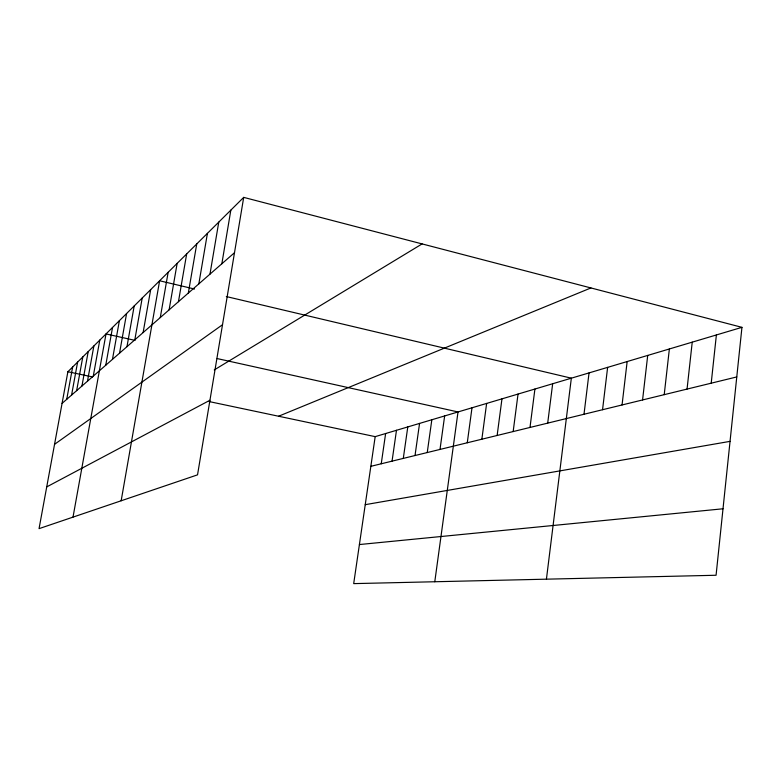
<?xml version="1.0" encoding="UTF-8"?>
<svg xmlns="http://www.w3.org/2000/svg" width="781" height="781" viewBox="0 0 781 781"><rect width="100%" height="100%" fill="white"/><g stroke="black" fill="none" stroke-linecap="round" stroke-linejoin="round"><path stroke-width="1.17" d="M741.95 327.337L716.07 575.255L353.695 583.622L375.183 436.638L741.95 327.337L243.701 197.378L67.888 371.736L39.05 528.649L197.534 474.848L243.701 197.378M711.208 383.178L716.382 334.961M687.055 389.075L692.23 342.156M664.221 394.659L669.366 348.97M642.578 399.94L647.713 355.423M622.057 404.958L627.153 361.544M602.551 409.722L607.628 367.373M584.003 414.252L589.04 372.908M546.427 579.17L571.341 378.18L226.314 296.546M547.696 423.117L552.665 383.744M529.996 427.441L534.917 389.036M513.166 431.561L518.037 394.063M497.136 435.476L501.968 398.857M481.857 439.205L486.631 403.426M467.272 442.768L471.997 407.78M434.783 581.747L458.017 411.948L217.196 358.577M440.006 449.426L444.643 415.941M427.246 452.541L431.834 419.748M415.023 455.528L419.563 423.409M392.052 461.141L396.484 430.282M403.299 458.388L407.789 426.914M381.235 463.787L385.629 433.523M221.843 263.773L230.834 210.148M209.972 274.141L218.768 222.116M188.338 293.051L196.744 243.955M198.833 283.884L207.424 233.363M169.106 309.852L177.15 263.373M178.449 301.691L186.669 253.942M121.162 500.777L159.617 280.769L194.498 289.019M160.271 317.574L168.149 272.305M143.118 332.56L150.665 289.653M119.532 353.178L126.59 313.523M126.971 346.676L134.186 305.986M134.82 339.813L142.201 298.039M105.757 365.225L112.532 327.464M112.464 359.358L119.386 320.669M87.482 381.187L93.866 345.973M93.281 376.12L99.792 340.096M73.014 517.12L106.011 333.936L135.025 340.37M66.727 399.325L72.653 367.011M71.579 395.088L77.612 362.091M76.645 390.656L82.786 356.956M81.937 386.029L88.204 351.596M62.07 403.396L234.495 252.712M54.553 444.321L222.517 324.73M214.248 369.93L422.101 243.916M46.723 486.905L209.943 400.243M278.592 416.234L590.924 287.945M370.848 466.325L736.776 376.94M365.235 504.672L730.05 441.363M359.406 544.552L723.011 508.782M67.888 371.736L92.607 376.95M209.152 401.571L375.183 436.638"/></g></svg>
